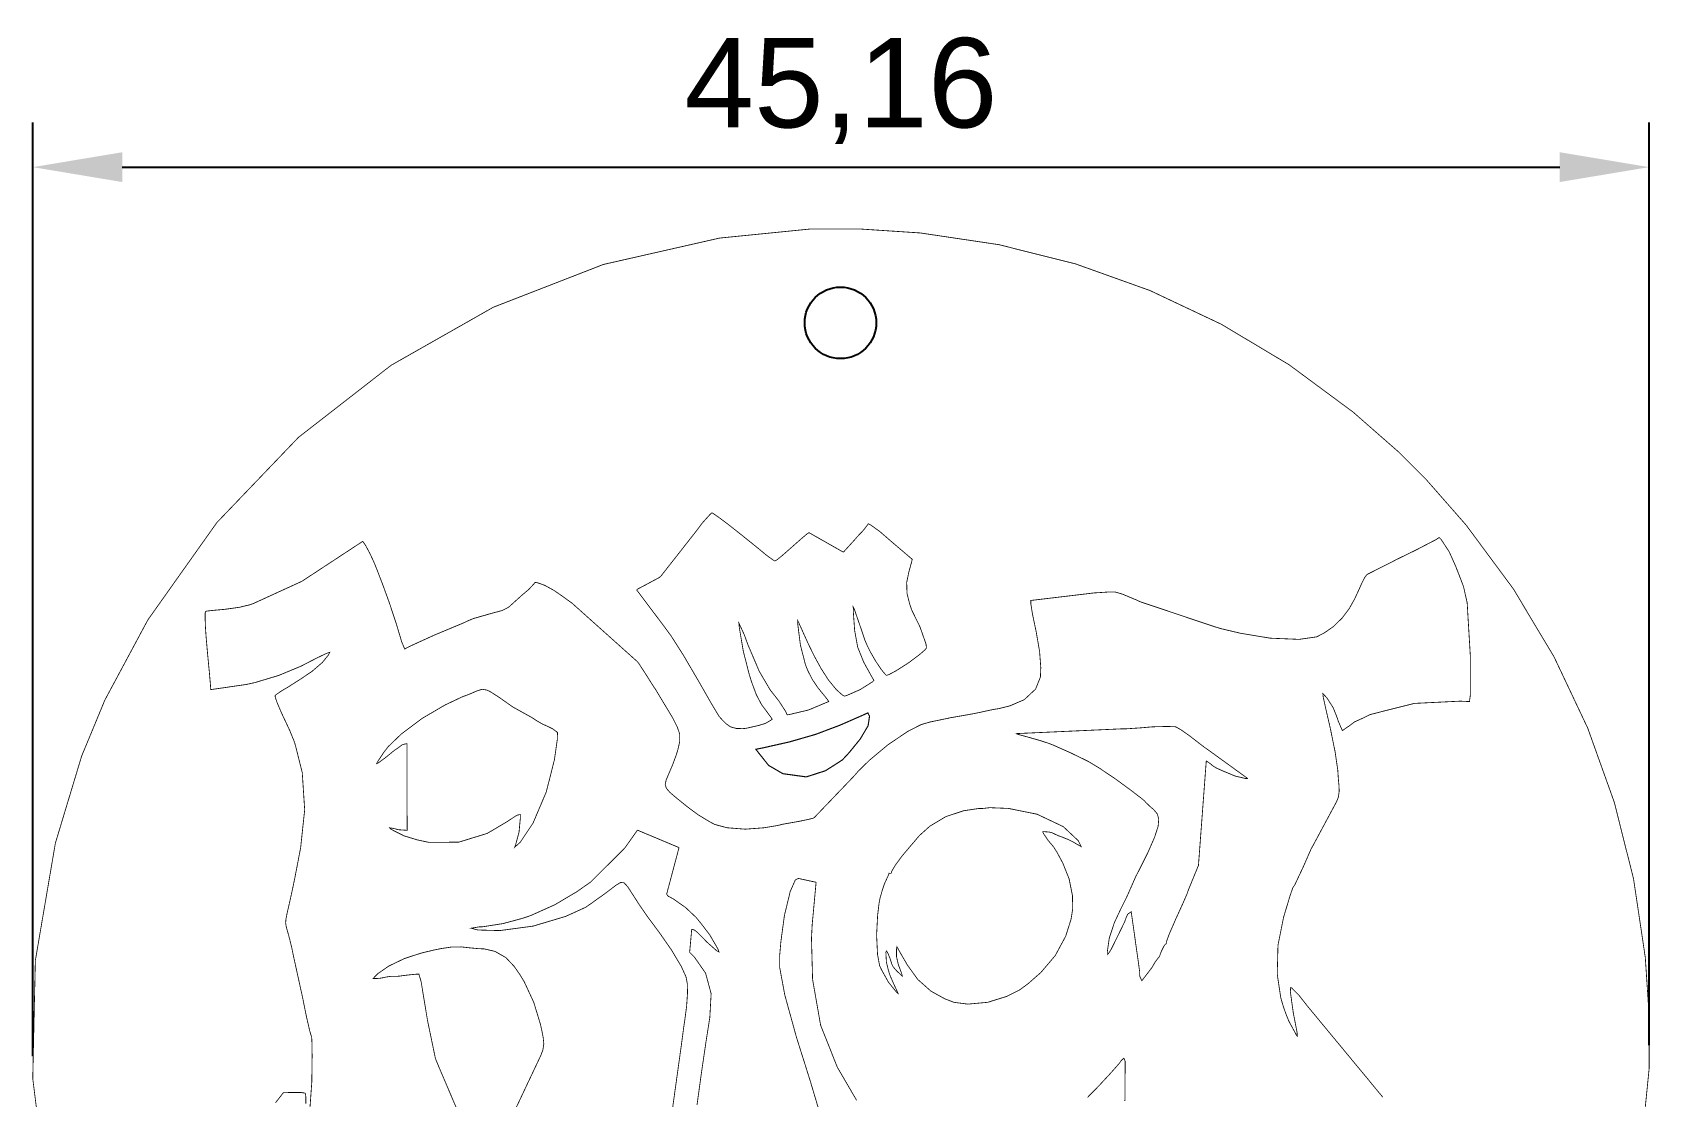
# Model space of a CAD drawing. Header units: millimetres. Extents: x -40 to 105, y -17 to 33.
# Drawn here: x 59.36 to 104.53, y 3.64 to 33.39 of the extents above; entities that cross this region are included whole.
import ezdxf

# ---------------------------------------------------------------- set-up
doc = ezdxf.new("R2010")
doc.units = ezdxf.units.MM
doc.styles.get("Standard").update_dxf_attribs({"font": 'arial.ttf'})
doc.dimstyles.new('ISO-25', dxfattribs={"dimtxt": 2.5, "dimasz": 2.5, "dimexe": 1.25, "dimexo": 0.625, "dimtad": 1, "dimtxsty": 'Standard', "dimcen": 2.5, "dimadec": 0, "dimazin": 0, "dimtfac": 1, "dimtmove": 0, "dimatfit": 3, "dimfxl": 1, "dimarcsym": 0})

# ---------------------------------------------------------------- blocks, each defined once
blk = doc.blocks.new('*D2')
at = {"color": 0, "lineweight": -2, "transparency": 16777216}
for p, q in [((59.367, 4.771), (59.367, 30.867)), ((104.522, 5.077), (104.522, 30.867)), ((61.867, 29.617), (102.022, 29.617))]:
    blk.add_line(p, q, dxfattribs=at)
at = {"color": 0, "transparency": 16777216}
for points in [[(61.867, 30.034), (61.867, 29.201), (59.367, 29.617)], [(102.022, 30.034), (102.022, 29.201), (104.522, 29.617)]]:
    blk.add_solid(points, dxfattribs=at)
at = {"layer": 'Defpoints', "color": 0, "transparency": 16777216}
for p in [(104.522, 29.617), (59.367, 4.146), (104.522, 4.452)]:
    blk.add_point(p, dxfattribs=at)
at = {"color": 0, "transparency": 16777216, "insert": (81.945, 31.745), "char_height": 2.5, "attachment_point": 5}
blk.add_mtext('45,16', dxfattribs=at)

msp = doc.modelspace()

# ---------------------------------------------------------------- linework, layer by layer
at = {"color": 0}
msp.add_lwpolyline([(59.772, 0.889, 0.0225, 0.0225, 0), (59.367, 4.146, 0.0225, 0.0225, 0), (59.439, 7.442, 0.0225, 0.0225, 0), (59.999, 10.726, 0.0225, 0.0225, 0), (60.734, 13.162, 0.0225, 0.0225, 0), (61.058, 13.942, 0.0225, 0.0225, 0), (61.38, 14.722, 0.0225, 0.0225, 0), (62.583, 16.965, 0.0225, 0.0225, 0), (64.509, 19.683, 0.0225, 0.0225, 0), (66.789, 22.065, 0.0225, 0.0225, 0), (69.379, 24.081, 0.0225, 0.0225, 0), (72.232, 25.702, 0.0225, 0.0225, 0), (75.305, 26.897, 0.0225, 0.0225, 0), (78.553, 27.635, 0.0225, 0.0225, 0), (81.085, 27.888, 0.0225, 0.0225, 0), (81.93, 27.888, 0.0225, 0.0225, 0), (81.93, 27.888, 0.0225, 0.0225, 0), (82.488, 27.888, 0.0225, 0.0225, 0), (84.163, 27.778, 0.0225, 0.0225, 0), (86.358, 27.45, 0.0225, 0.0225, 0), (88.5, 26.912, 0.0225, 0.0225, 0), (90.575, 26.169, 0.0225, 0.0225, 0), (92.568, 25.227, 0.0225, 0.0225, 0), (94.464, 24.093, 0.0225, 0.0225, 0), (96.248, 22.773, 0.0225, 0.0225, 0), (97.51, 21.667, 0.0225, 0.0225, 0), (97.905, 21.272, 0.0225, 0.0225, 0), (98.3, 20.877, 0.0225, 0.0225, 0), (99.406, 19.615, 0.0225, 0.0225, 0), (100.726, 17.831, 0.0225, 0.0225, 0), (101.861, 15.935, 0.0225, 0.0225, 0), (102.803, 13.942, 0.0225, 0.0225, 0), (103.546, 11.867, 0.0225, 0.0225, 0), (104.084, 9.725, 0.0225, 0.0225, 0), (104.412, 7.53, 0.0225, 0.0225, 0), (104.522, 5.855, 0.0225, 0.0225, 0), (104.522, 5.297, 0.0225, 0.0225, 0), (104.522, 4.452, 0.0225, 0.0225, 0), (104.269, 1.92, 0.0225, 0.0225, 0)], format="xyseb", dxfattribs=at)
at = {"color": 254}
for points in [[(76.237, 17.799, 0.0225, 0.0225, 0), (76.267, 17.827, 0.0225, 0.0225, 0), (76.549, 17.977, 0.0225, 0.0225, 0), (76.866, 18.147, 0.0225, 0.0225, 0), (76.912, 18.185, 0.0225, 0.0225, 0), (77.865, 19.4, 0.0225, 0.0225, 0), (77.898, 19.442, 0.0225, 0.0225, 0), (78.082, 19.685, 0.0225, 0.0225, 0), (78.292, 19.918, 0.0225, 0.0225, 0), (78.337, 19.954, 0.0225, 0.0225, 0), (78.36, 19.946, 0.0225, 0.0225, 0), (78.423, 19.905, 0.0225, 0.0225, 0), (78.568, 19.802, 0.0225, 0.0225, 0), (78.753, 19.663, 0.0225, 0.0225, 0), (78.961, 19.501, 0.0225, 0.0225, 0), (79.174, 19.332, 0.0225, 0.0225, 0), (79.373, 19.172, 0.0225, 0.0225, 0), (79.541, 19.037, 0.0225, 0.0225, 0), (79.629, 18.965, 0.0225, 0.0225, 0), (79.659, 18.94, 0.0225, 0.0225, 0), (79.688, 18.916, 0.0225, 0.0225, 0), (79.878, 18.76, 0.0225, 0.0225, 0), (80.068, 18.625, 0.0225, 0.0225, 0), (80.099, 18.61, 0.0225, 0.0225, 0), (80.14, 18.631, 0.0225, 0.0225, 0), (80.291, 18.752, 0.0225, 0.0225, 0), (80.567, 18.994, 0.0225, 0.0225, 0), (80.846, 19.241, 0.0225, 0.0225, 0), (81.004, 19.374, 0.0225, 0.0225, 0), (81.051, 19.402, 0.0225, 0.0225, 0), (82.008, 18.858, 0.0225, 0.0225, 0), (82.041, 18.889, 0.0225, 0.0225, 0), (82.33, 19.207, 0.0225, 0.0225, 0), (82.36, 19.242, 0.0225, 0.0225, 0), (82.38, 19.267, 0.0225, 0.0225, 0), (82.448, 19.341, 0.0225, 0.0225, 0), (82.518, 19.411, 0.0225, 0.0225, 0), (82.595, 19.499, 0.0225, 0.0225, 0), (82.681, 19.613, 0.0225, 0.0225, 0), (82.708, 19.651, 0.0225, 0.0225, 0), (82.764, 19.624, 0.0225, 0.0225, 0), (83.035, 19.429, 0.0225, 0.0225, 0), (83.298, 19.2, 0.0225, 0.0225, 0), (83.35, 19.155, 0.0225, 0.0225, 0), (83.935, 18.657, 0.0225, 0.0225, 0), (83.913, 18.568, 0.0225, 0.0225, 0), (83.84, 18.302, 0.0225, 0.0225, 0), (83.78, 18.013, 0.0225, 0.0225, 0), (83.788, 17.71, 0.0225, 0.0225, 0), (83.863, 17.408, 0.0225, 0.0225, 0), (83.897, 17.31, 0.0225, 0.0225, 0), (83.929, 17.221, 0.0225, 0.0225, 0), (84.155, 16.759, 0.0225, 0.0225, 0), (84.324, 16.274, 0.0225, 0.0225, 0), (84.328, 16.173, 0.0225, 0.0225, 0), (84.292, 16.128, 0.0225, 0.0225, 0), (84.135, 15.991, 0.0225, 0.0225, 0), (83.826, 15.76, 0.0225, 0.0225, 0), (83.49, 15.546, 0.0225, 0.0225, 0), (83.286, 15.436, 0.0225, 0.0225, 0), (83.214, 15.413, 0.0225, 0.0225, 0), (83.174, 15.45, 0.0225, 0.0225, 0), (83.068, 15.58, 0.0225, 0.0225, 0), (82.914, 15.809, 0.0225, 0.0225, 0), (82.77, 16.06, 0.0225, 0.0225, 0), (82.682, 16.233, 0.0225, 0.0225, 0), (82.657, 16.293, 0.0225, 0.0225, 0), (82.62, 16.376, 0.0225, 0.0225, 0), (82.467, 16.828, 0.0225, 0.0225, 0), (82.32, 17.252, 0.0225, 0.0225, 0), (82.286, 17.321, 0.0225, 0.0225, 0), (82.291, 17.157, 0.0225, 0.0225, 0), (82.326, 16.666, 0.0225, 0.0225, 0), (82.411, 16.202, 0.0225, 0.0225, 0), (82.578, 15.785, 0.0225, 0.0225, 0), (82.791, 15.398, 0.0225, 0.0225, 0), (82.865, 15.271, 0.0225, 0.0225, 0), (82.815, 15.227, 0.0225, 0.0225, 0), (82.484, 15.018, 0.0225, 0.0225, 0), (82.111, 14.854, 0.0225, 0.0225, 0), (82.04, 14.832, 0.0225, 0.0225, 0), (81.976, 14.87, 0.0225, 0.0225, 0), (81.809, 15.021, 0.0225, 0.0225, 0), (81.587, 15.294, 0.0225, 0.0225, 0), (81.38, 15.619, 0.0225, 0.0225, 0), (81.191, 15.966, 0.0225, 0.0225, 0), (81.027, 16.304, 0.0225, 0.0225, 0), (80.892, 16.601, 0.0225, 0.0225, 0), (80.792, 16.825, 0.0225, 0.0225, 0), (80.75, 16.919, 0.0225, 0.0225, 0), (80.732, 16.947, 0.0225, 0.0225, 0), (80.738, 16.834, 0.0225, 0.0225, 0), (80.811, 16.26, 0.0225, 0.0225, 0), (80.95, 15.717, 0.0225, 0.0225, 0), (80.989, 15.619, 0.0225, 0.0225, 0), (81.023, 15.535, 0.0225, 0.0225, 0), (81.148, 15.292, 0.0225, 0.0225, 0), (81.308, 15.056, 0.0225, 0.0225, 0), (81.462, 14.869, 0.0225, 0.0225, 0), (81.57, 14.732, 0.0225, 0.0225, 0), (81.602, 14.683, 0.0225, 0.0225, 0), (81.051, 14.452, 0.0225, 0.0225, 0), (81.003, 14.438, 0.0225, 0.0225, 0), (80.493, 14.317, 0.0225, 0.0225, 0), (80.441, 14.311, 0.0225, 0.0225, 0), (80.394, 14.413, 0.0225, 0.0225, 0), (80.21, 14.697, 0.0225, 0.0225, 0), (79.966, 15.007, 0.0225, 0.0225, 0), (79.661, 15.527, 0.0225, 0.0225, 0), (79.338, 16.285, 0.0225, 0.0225, 0), (79.246, 16.542, 0.0225, 0.0225, 0), (79.092, 16.876, 0.0225, 0.0225, 0), (79.105, 16.743, 0.0225, 0.0225, 0), (79.213, 16.1, 0.0225, 0.0225, 0), (79.372, 15.474, 0.0225, 0.0225, 0), (79.41, 15.349, 0.0225, 0.0225, 0), (79.447, 15.228, 0.0225, 0.0225, 0), (79.58, 14.871, 0.0225, 0.0225, 0), (79.725, 14.596, 0.0225, 0.0225, 0), (79.865, 14.408, 0.0225, 0.0225, 0), (79.987, 14.244, 0.0225, 0.0225, 0), (80.024, 14.186, 0.0225, 0.0225, 0), (79.845, 14.076, 0.0225, 0.0225, 0), (79.83, 14.07, 0.0225, 0.0225, 0), (79.693, 14.028, 0.0225, 0.0225, 0), (79.675, 14.023, 0.0225, 0.0225, 0), (79.644, 14.014, 0.0225, 0.0225, 0), (79.305, 13.936, 0.0225, 0.0225, 0), (79.273, 13.932, 0.0225, 0.0225, 0), (79.211, 13.926, 0.0225, 0.0225, 0), (79.026, 13.928, 0.0225, 0.0225, 0), (78.857, 13.974, 0.0225, 0.0225, 0), (78.724, 14.07, 0.0225, 0.0225, 0), (78.622, 14.176, 0.0225, 0.0225, 0), (78.589, 14.212, 0.0225, 0.0225, 0), (78.538, 14.269, 0.0225, 0.0225, 0), (78.35, 14.58, 0.0225, 0.0225, 0), (77.98, 15.228, 0.0225, 0.0225, 0), (77.537, 15.985, 0.0225, 0.0225, 0), (77.202, 16.511, 0.0225, 0.0225, 0), (77.08, 16.678, 0.0225, 0.0225, 0), (77.007, 16.777, 0.0225, 0.0225, 0), (76.305, 17.712, 0.0225, 0.0225, 0), (76.237, 17.799, 0.0225, 0.0225, 0)], [(79.566, 13.347, 0.0315, 0.0315, 0), (79.8, 13.395, 0.0315, 0.0315, 0), (80.504, 13.554, 0.0315, 0.0315, 0), (81.231, 13.763, 0.0315, 0.0315, 0), (81.908, 14.018, 0.0315, 0.0315, 0), (82.5, 14.277, 0.0315, 0.0315, 0), (82.696, 14.365, 0.0315, 0.0315, 0), (82.741, 14.271, 0.0315, 0.0315, 0), (82.702, 14.005, 0.0315, 0.0315, 0), (82.479, 13.631, 0.0315, 0.0315, 0), (82.17, 13.252, 0.0315, 0.0315, 0), (81.982, 13.05, 0.0315, 0.0315, 0), (81.756, 12.904, 0.0315, 0.0315, 0), (81.509, 12.748, 0.0315, 0.0315, 0), (80.975, 12.576, 0.0315, 0.0315, 0), (80.321, 12.666, 0.0315, 0.0315, 0), (79.922, 12.898, 0.0315, 0.0315, 0), (79.634, 13.26, 0.0315, 0.0315, 0), (79.566, 13.347, 0.0315, 0.0315, 0)]]:
    msp.add_lwpolyline(points, format="xyseb", close=True, dxfattribs=at)
at = {"color": 1}
for points in [[(97.081, 3.623, 0.0225, 0.0225, 0), (96.776, 3.99, 0.0225, 0.0225, 0), (96.741, 4.035, 0.0225, 0.0225, 0), (94.982, 6.161, 0.0225, 0.0225, 0), (94.951, 6.2, 0.0225, 0.0225, 0), (94.749, 6.458, 0.0225, 0.0225, 0), (94.539, 6.674, 0.0225, 0.0225, 0), (94.505, 6.691, 0.0225, 0.0225, 0), (94.497, 6.572, 0.0225, 0.0225, 0), (94.578, 5.988, 0.0225, 0.0225, 0), (94.685, 5.434, 0.0225, 0.0225, 0), (94.692, 5.328, 0.0225, 0.0225, 0), (94.69, 5.33, 0.0225, 0.0225, 0), (94.671, 5.352, 0.0225, 0.0225, 0), (94.67, 5.354, 0.0225, 0.0225, 0), (94.464, 5.733, 0.0225, 0.0225, 0), (94.449, 5.764, 0.0225, 0.0225, 0), (94.369, 5.963, 0.0225, 0.0225, 0), (94.299, 6.163, 0.0225, 0.0225, 0), (94.29, 6.194, 0.0225, 0.0225, 0), (94.229, 6.405, 0.0225, 0.0225, 0), (94.131, 7.059, 0.0225, 0.0225, 0), (94.151, 7.867, 0.0225, 0.0225, 0), (94.309, 8.659, 0.0225, 0.0225, 0), (94.495, 9.274, 0.0225, 0.0225, 0), (94.565, 9.476, 0.0225, 0.0225, 0), (94.622, 9.562, 0.0225, 0.0225, 0), (94.86, 10.067, 0.0225, 0.0225, 0), (95.081, 10.572, 0.0225, 0.0225, 0), (95.13, 10.657, 0.0225, 0.0225, 0), (95.76, 11.832, 0.0225, 0.0225, 0), (95.784, 11.875, 0.0225, 0.0225, 0), (95.839, 12.013, 0.0225, 0.0225, 0), (95.862, 12.178, 0.0225, 0.0225, 0), (95.853, 12.361, 0.0225, 0.0225, 0), (95.836, 12.534, 0.0225, 0.0225, 0), (95.833, 12.592, 0.0225, 0.0225, 0), (95.822, 12.763, 0.0225, 0.0225, 0), (95.747, 13.277, 0.0225, 0.0225, 0), (95.612, 13.94, 0.0225, 0.0225, 0), (95.48, 14.508, 0.0225, 0.0225, 0), (95.415, 14.81, 0.0225, 0.0225, 0), (95.405, 14.907, 0.0225, 0.0225, 0), (95.476, 14.829, 0.0225, 0.0225, 0), (95.521, 14.778, 0.0225, 0.0225, 0), (95.694, 14.509, 0.0225, 0.0225, 0), (95.812, 14.21, 0.0225, 0.0225, 0), (95.831, 14.144, 0.0225, 0.0225, 0), (95.949, 13.871, 0.0225, 0.0225, 0), (95.982, 13.892, 0.0225, 0.0225, 0), (96.156, 14.012, 0.0225, 0.0225, 0), (96.167, 14.021, 0.0225, 0.0225, 0), (96.296, 14.116, 0.0225, 0.0225, 0), (96.313, 14.124, 0.0225, 0.0225, 0), (96.5, 14.208, 0.0225, 0.0225, 0), (96.732, 14.321, 0.0225, 0.0225, 0), (97.961, 14.63, 0.0225, 0.0225, 0), (99.244, 14.693, 0.0225, 0.0225, 0), (99.501, 14.681, 0.0225, 0.0225, 0), (99.524, 14.859, 0.0225, 0.0225, 0), (99.522, 16.003, 0.0225, 0.0225, 0), (99.453, 17.154, 0.0225, 0.0225, 0), (99.443, 17.334, 0.0225, 0.0225, 0), (99.436, 17.442, 0.0225, 0.0225, 0), (99.335, 17.894, 0.0225, 0.0225, 0), (99.176, 18.308, 0.0225, 0.0225, 0), (99.14, 18.398, 0.0225, 0.0225, 0), (99.11, 18.475, 0.0225, 0.0225, 0), (98.936, 18.864, 0.0225, 0.0225, 0), (98.71, 19.212, 0.0225, 0.0225, 0), (98.655, 19.267, 0.0225, 0.0225, 0), (98.557, 19.203, 0.0225, 0.0225, 0), (98.015, 18.921, 0.0225, 0.0225, 0), (97.442, 18.641, 0.0225, 0.0225, 0), (97.328, 18.579, 0.0225, 0.0225, 0), (96.665, 18.247, 0.0225, 0.0225, 0), (96.639, 18.233, 0.0225, 0.0225, 0), (96.579, 18.157, 0.0225, 0.0225, 0), (96.496, 17.998, 0.0225, 0.0225, 0), (96.403, 17.787, 0.0225, 0.0225, 0), (96.289, 17.542, 0.0225, 0.0225, 0), (96.141, 17.28, 0.0225, 0.0225, 0), (95.946, 17.018, 0.0225, 0.0225, 0), (95.693, 16.773, 0.0225, 0.0225, 0), (95.454, 16.606, 0.0225, 0.0225, 0), (95.369, 16.561, 0.0225, 0.0225, 0), (95.231, 16.49, 0.0225, 0.0225, 0), (94.742, 16.42, 0.0225, 0.0225, 0), (93.932, 16.453, 0.0225, 0.0225, 0), (93.097, 16.592, 0.0225, 0.0225, 0), (92.569, 16.717, 0.0225, 0.0225, 0), (92.396, 16.768, 0.0225, 0.0225, 0), (90.37, 17.448, 0.0225, 0.0225, 0), (90.335, 17.459, 0.0225, 0.0225, 0), (90.315, 17.466, 0.0225, 0.0225, 0), (90.255, 17.493, 0.0225, 0.0225, 0), (90.192, 17.523, 0.0225, 0.0225, 0), (90.173, 17.531, 0.0225, 0.0225, 0), (90.081, 17.569, 0.0225, 0.0225, 0), (89.806, 17.684, 0.0225, 0.0225, 0), (89.606, 17.743, 0.0225, 0.0225, 0), (89.405, 17.743, 0.0225, 0.0225, 0), (89.126, 17.724, 0.0225, 0.0225, 0), (89.034, 17.72, 0.0225, 0.0225, 0), (87.249, 17.507, 0.0225, 0.0225, 0), (87.248, 17.411, 0.0225, 0.0225, 0), (87.294, 17.122, 0.0225, 0.0225, 0), (87.396, 16.638, 0.0225, 0.0225, 0), (87.492, 16.082, 0.0225, 0.0225, 0), (87.526, 15.63, 0.0225, 0.0225, 0), (87.52, 15.48, 0.0225, 0.0225, 0), (87.515, 15.367, 0.0225, 0.0225, 0), (87.38, 15.03, 0.0225, 0.0225, 0), (87.065, 14.735, 0.0225, 0.0225, 0), (86.657, 14.559, 0.0225, 0.0225, 0), (86.344, 14.483, 0.0225, 0.0225, 0), (86.238, 14.467, 0.0225, 0.0225, 0), (86.196, 14.46, 0.0225, 0.0225, 0), (85.768, 14.367, 0.0225, 0.0225, 0), (85.731, 14.36, 0.0225, 0.0225, 0), (85.618, 14.337, 0.0225, 0.0225, 0), (85.013, 14.231, 0.0225, 0.0225, 0), (84.421, 14.108, 0.0225, 0.0225, 0), (84.315, 14.076, 0.0225, 0.0225, 0), (84.182, 14.038, 0.0225, 0.0225, 0), (83.808, 13.846, 0.0225, 0.0225, 0), (83.255, 13.473, 0.0225, 0.0225, 0), (82.735, 13.039, 0.0225, 0.0225, 0), (82.422, 12.732, 0.0225, 0.0225, 0), (82.328, 12.62, 0.0225, 0.0225, 0), (81.199, 11.44, 0.0225, 0.0225, 0), (81.17, 11.423, 0.0225, 0.0225, 0), (81.03, 11.387, 0.0225, 0.0225, 0), (80.761, 11.332, 0.0225, 0.0225, 0), (80.481, 11.282, 0.0225, 0.0225, 0), (80.323, 11.254, 0.0225, 0.0225, 0), (80.278, 11.243, 0.0225, 0.0225, 0), (80.158, 11.215, 0.0225, 0.0225, 0), (79.793, 11.154, 0.0225, 0.0225, 0), (79.269, 11.115, 0.0225, 0.0225, 0), (78.759, 11.155, 0.0225, 0.0225, 0), (78.416, 11.248, 0.0225, 0.0225, 0), (78.315, 11.302, 0.0225, 0.0225, 0), (78.245, 11.34, 0.0225, 0.0225, 0), (77.952, 11.519, 0.0225, 0.0225, 0), (77.691, 11.712, 0.0225, 0.0225, 0), (77.636, 11.755, 0.0225, 0.0225, 0), (77.565, 11.812, 0.0225, 0.0225, 0), (77.354, 11.982, 0.0225, 0.0225, 0), (77.168, 12.14, 0.0225, 0.0225, 0), (77.066, 12.257, 0.0225, 0.0225, 0), (77.034, 12.364, 0.0225, 0.0225, 0), (77.06, 12.488, 0.0225, 0.0225, 0), (77.132, 12.659, 0.0225, 0.0225, 0), (77.237, 12.904, 0.0225, 0.0225, 0), (77.334, 13.166, 0.0225, 0.0225, 0), (77.362, 13.253, 0.0225, 0.0225, 0), (77.386, 13.329, 0.0225, 0.0225, 0), (77.44, 13.564, 0.0225, 0.0225, 0), (77.437, 13.782, 0.0225, 0.0225, 0), (77.365, 13.984, 0.0225, 0.0225, 0), (77.266, 14.177, 0.0225, 0.0225, 0), (77.234, 14.241, 0.0225, 0.0225, 0), (76.757, 15.032, 0.0225, 0.0225, 0), (76.722, 15.08, 0.0225, 0.0225, 0), (76.516, 15.408, 0.0225, 0.0225, 0), (76.298, 15.744, 0.0225, 0.0225, 0), (76.257, 15.796, 0.0225, 0.0225, 0), (74.424, 17.438, 0.0225, 0.0225, 0), (74.364, 17.479, 0.0225, 0.0225, 0), (74.189, 17.606, 0.0225, 0.0225, 0), (73.933, 17.784, 0.0225, 0.0225, 0), (73.665, 17.932, 0.0225, 0.0225, 0), (73.464, 18.003, 0.0225, 0.0225, 0), (73.396, 18.011, 0.0225, 0.0225, 0), (73.366, 17.97, 0.0225, 0.0225, 0), (73.221, 17.814, 0.0225, 0.0225, 0), (73.073, 17.689, 0.0225, 0.0225, 0), (73.041, 17.663, 0.0225, 0.0225, 0), (72.685, 17.341, 0.0225, 0.0225, 0), (72.642, 17.309, 0.0225, 0.0225, 0), (72.473, 17.224, 0.0225, 0.0225, 0), (72.269, 17.17, 0.0225, 0.0225, 0), (72.208, 17.153, 0.0225, 0.0225, 0), (72.161, 17.14, 0.0225, 0.0225, 0), (71.715, 17.013, 0.0225, 0.0225, 0), (71.68, 17.001, 0.0225, 0.0225, 0), (71.642, 16.988, 0.0225, 0.0225, 0), (71.532, 16.942, 0.0225, 0.0225, 0), (71.444, 16.899, 0.0225, 0.0225, 0), (71.417, 16.887, 0.0225, 0.0225, 0), (71.274, 16.827, 0.0225, 0.0225, 0), (70.573, 16.534, 0.0225, 0.0225, 0), (69.891, 16.222, 0.0225, 0.0225, 0), (69.757, 16.151, 0.0225, 0.0225, 0), (69.672, 16.351, 0.0225, 0.0225, 0), (69.632, 16.491, 0.0225, 0.0225, 0), (69.505, 16.91, 0.0225, 0.0225, 0), (69.337, 17.416, 0.0225, 0.0225, 0), (69.155, 17.918, 0.0225, 0.0225, 0), (68.998, 18.327, 0.0225, 0.0225, 0), (68.945, 18.462, 0.0225, 0.0225, 0), (68.928, 18.505, 0.0225, 0.0225, 0), (68.873, 18.631, 0.0225, 0.0225, 0), (68.777, 18.835, 0.0225, 0.0225, 0), (68.674, 19.027, 0.0225, 0.0225, 0), (68.609, 19.13, 0.0225, 0.0225, 0), (68.583, 19.158, 0.0225, 0.0225, 0), (66.884, 18.042, 0.0225, 0.0225, 0), (65.546, 17.429, 0.0225, 0.0225, 0), (65.45, 17.391, 0.0225, 0.0225, 0), (65.146, 17.318, 0.0225, 0.0225, 0), (64.738, 17.26, 0.0225, 0.0225, 0), (64.396, 17.229, 0.0225, 0.0225, 0), (64.232, 17.211, 0.0225, 0.0225, 0), (64.197, 17.198, 0.0225, 0.0225, 0), (64.185, 17.168, 0.0225, 0.0225, 0), (64.182, 17.065, 0.0225, 0.0225, 0), (64.187, 16.827, 0.0225, 0.0225, 0), (64.207, 16.517, 0.0225, 0.0225, 0), (64.237, 16.167, 0.0225, 0.0225, 0), (64.27, 15.81, 0.0225, 0.0225, 0), (64.302, 15.478, 0.0225, 0.0225, 0), (64.326, 15.202, 0.0225, 0.0225, 0), (64.337, 15.062, 0.0225, 0.0225, 0), (64.339, 15.015, 0.0225, 0.0225, 0), (65.342, 15.161, 0.0225, 0.0225, 0), (65.569, 15.211, 0.0225, 0.0225, 0), (66.24, 15.413, 0.0225, 0.0225, 0), (66.859, 15.67, 0.0225, 0.0225, 0), (67.299, 15.897, 0.0225, 0.0225, 0), (67.569, 16.027, 0.0225, 0.0225, 0), (67.664, 16.058, 0.0225, 0.0225, 0), (67.626, 15.981, 0.0225, 0.0225, 0), (67.459, 15.776, 0.0225, 0.0225, 0), (67.175, 15.531, 0.0225, 0.0225, 0), (66.857, 15.315, 0.0225, 0.0225, 0), (66.629, 15.171, 0.0225, 0.0225, 0), (66.554, 15.121, 0.0225, 0.0225, 0), (66.521, 15.1, 0.0225, 0.0225, 0), (66.333, 14.99, 0.0225, 0.0225, 0), (66.162, 14.874, 0.0225, 0.0225, 0), (66.138, 14.85, 0.0225, 0.0225, 0), (66.141, 14.801, 0.0225, 0.0225, 0), (66.197, 14.64, 0.0225, 0.0225, 0), (66.323, 14.348, 0.0225, 0.0225, 0), (66.466, 14.043, 0.0225, 0.0225, 0), (66.552, 13.858, 0.0225, 0.0225, 0), (66.577, 13.795, 0.0225, 0.0225, 0), (66.684, 13.533, 0.0225, 0.0225, 0), (66.895, 12.699, 0.0225, 0.0225, 0), (66.963, 11.656, 0.0225, 0.0225, 0), (66.85, 10.598, 0.0225, 0.0225, 0), (66.685, 9.737, 0.0225, 0.0225, 0), (66.625, 9.452, 0.0225, 0.0225, 0), (66.603, 9.348, 0.0225, 0.0225, 0), (66.534, 9.037, 0.0225, 0.0225, 0), (66.472, 8.768, 0.0225, 0.0225, 0), (66.439, 8.6, 0.0225, 0.0225, 0), (66.432, 8.487, 0.0225, 0.0225, 0), (66.448, 8.386, 0.0225, 0.0225, 0), (66.486, 8.252, 0.0225, 0.0225, 0), (66.544, 8.041, 0.0225, 0.0225, 0), (66.604, 7.791, 0.0225, 0.0225, 0), (66.621, 7.707, 0.0225, 0.0225, 0), (66.643, 7.6, 0.0225, 0.0225, 0), (66.868, 6.574, 0.0225, 0.0225, 0), (66.89, 6.475, 0.0225, 0.0225, 0), (66.9, 6.433, 0.0225, 0.0225, 0), (66.94, 6.231, 0.0225, 0.0225, 0), (67.017, 5.855, 0.0225, 0.0225, 0), (67.098, 5.502, 0.0225, 0.0225, 0), (67.143, 5.34, 0.0225, 0.0225, 0), (67.157, 5.33, 0.0225, 0.0225, 0), (67.164, 5.202, 0.0225, 0.0225, 0), (67.171, 4.783, 0.0225, 0.0225, 0), (67.162, 4.052, 0.0225, 0.0225, 0), (67.112, 3.349, 0.0225, 0.0225, 0)], [(77.245, 3.355, 0.0225, 0.0225, 0), (77.488, 5.102, 0.0225, 0.0225, 0), (77.534, 5.45, 0.0225, 0.0225, 0), (77.545, 5.535, 0.0225, 0.0225, 0), (77.582, 5.788, 0.0225, 0.0225, 0), (77.632, 6.167, 0.0225, 0.0225, 0), (77.658, 6.547, 0.0225, 0.0225, 0), (77.65, 6.802, 0.0225, 0.0225, 0), (77.635, 6.884, 0.0225, 0.0225, 0), (77.616, 6.986, 0.0225, 0.0225, 0), (77.484, 7.277, 0.0225, 0.0225, 0), (77.209, 7.739, 0.0225, 0.0225, 0), (76.893, 8.193, 0.0225, 0.0225, 0), (76.686, 8.474, 0.0225, 0.0225, 0), (76.617, 8.566, 0.0225, 0.0225, 0), (76.538, 8.673, 0.0225, 0.0225, 0), (76.313, 8.998, 0.0225, 0.0225, 0), (76.113, 9.311, 0.0225, 0.0225, 0), (75.981, 9.514, 0.0225, 0.0225, 0), (75.885, 9.616, 0.0225, 0.0225, 0), (75.791, 9.626, 0.0225, 0.0225, 0), (75.665, 9.553, 0.0225, 0.0225, 0), (75.475, 9.407, 0.0225, 0.0225, 0), (75.259, 9.247, 0.0225, 0.0225, 0), (75.185, 9.197, 0.0225, 0.0225, 0), (75.166, 9.184, 0.0225, 0.0225, 0), (74.993, 9.057, 0.0225, 0.0225, 0), (74.975, 9.045, 0.0225, 0.0225, 0), (74.81, 8.931, 0.0225, 0.0225, 0), (74.252, 8.677, 0.0225, 0.0225, 0), (73.345, 8.406, 0.0225, 0.0225, 0), (72.412, 8.281, 0.0225, 0.0225, 0), (71.804, 8.297, 0.0225, 0.0225, 0), (71.613, 8.347, 0.0225, 0.0225, 0), (71.832, 8.384, 0.0225, 0.0225, 0), (71.934, 8.387, 0.0225, 0.0225, 0), (72.505, 8.477, 0.0225, 0.0225, 0), (73.06, 8.627, 0.0225, 0.0225, 0), (73.155, 8.659, 0.0225, 0.0225, 0), (73.289, 8.706, 0.0225, 0.0225, 0), (73.95, 9.003, 0.0225, 0.0225, 0), (74.577, 9.374, 0.0225, 0.0225, 0), (74.693, 9.458, 0.0225, 0.0225, 0), (74.722, 9.479, 0.0225, 0.0225, 0), (74.835, 9.556, 0.0225, 0.0225, 0), (74.936, 9.627, 0.0225, 0.0225, 0), (74.959, 9.645, 0.0225, 0.0225, 0), (75.888, 10.571, 0.0225, 0.0225, 0), (75.922, 10.612, 0.0225, 0.0225, 0), (76.226, 11.042, 0.0225, 0.0225, 0), (76.259, 11.088, 0.0225, 0.0225, 0), (77.42, 10.6, 0.0225, 0.0225, 0), (77.073, 9.295, 0.0225, 0.0225, 0), (77.084, 9.283, 0.0225, 0.0225, 0), (77.117, 9.245, 0.0225, 0.0225, 0), (77.124, 9.235, 0.0225, 0.0225, 0), (77.138, 9.231, 0.0225, 0.0225, 0), (77.19, 9.205, 0.0225, 0.0225, 0), (77.207, 9.195, 0.0225, 0.0225, 0), (77.276, 9.156, 0.0225, 0.0225, 0), (77.606, 8.923, 0.0225, 0.0225, 0), (77.896, 8.649, 0.0225, 0.0225, 0), (77.946, 8.589, 0.0225, 0.0225, 0), (78, 8.524, 0.0225, 0.0225, 0), (78.277, 8.164, 0.0225, 0.0225, 0), (78.506, 7.768, 0.0225, 0.0225, 0), (78.536, 7.685, 0.0225, 0.0225, 0), (78.471, 7.718, 0.0225, 0.0225, 0), (78.202, 7.957, 0.0225, 0.0225, 0), (77.948, 8.218, 0.0225, 0.0225, 0), (77.891, 8.263, 0.0225, 0.0225, 0), (77.881, 8.271, 0.0225, 0.0225, 0), (77.851, 8.296, 0.0225, 0.0225, 0), (77.793, 8.31, 0.0225, 0.0225, 0), (77.774, 8.315, 0.0225, 0.0225, 0), (77.717, 7.676, 0.0225, 0.0225, 0), (77.845, 7.547, 0.0225, 0.0225, 0), (78.162, 7.091, 0.0225, 0.0225, 0), (78.317, 6.518, 0.0225, 0.0225, 0), (78.28, 5.851, 0.0225, 0.0225, 0), (78.177, 5.197, 0.0225, 0.0225, 0), (78.145, 4.979, 0.0225, 0.0225, 0), (78.129, 4.872, 0.0225, 0.0225, 0), (78.054, 4.361, 0.0225, 0.0225, 0), (77.922, 3.406, 0.0225, 0.0225, 0)], [(81.32, 3.29, 0.0225, 0.0225, 0), (81.084, 4.082, 0.0225, 0.0225, 0), (80.703, 5.291, 0.0225, 0.0225, 0), (80.374, 6.483, 0.0225, 0.0225, 0), (80.234, 7.238, 0.0225, 0.0225, 0), (80.234, 7.489, 0.0225, 0.0225, 0), (80.234, 7.614, 0.0225, 0.0225, 0), (80.267, 7.987, 0.0225, 0.0225, 0), (80.364, 8.702, 0.0225, 0.0225, 0), (80.526, 9.373, 0.0225, 0.0225, 0), (80.669, 9.698, 0.0225, 0.0225, 0), (80.751, 9.739, 0.0225, 0.0225, 0), (81.249, 9.631, 0.0225, 0.0225, 0), (81.139, 8.439, 0.0225, 0.0225, 0), (81.139, 8.439, 0.0225, 0.0225, 0), (81.12, 8.059, 0.0225, 0.0225, 0), (81.151, 6.915, 0.0225, 0.0225, 0), (81.375, 5.637, 0.0225, 0.0225, 0), (81.842, 4.462, 0.0225, 0.0225, 0), (82.381, 3.537, 0.0225, 0.0225, 0)], [(71.202, 3.32, 0.0225, 0.0225, 0), (70.894, 4.043, 0.0225, 0.0225, 0), (70.73, 4.425, 0.0225, 0.0225, 0), (70.699, 4.501, 0.0225, 0.0225, 0), (70.616, 4.701, 0.0225, 0.0225, 0), (70.394, 5.77, 0.0225, 0.0225, 0), (70.215, 6.856, 0.0225, 0.0225, 0), (70.153, 7.064, 0.0225, 0.0225, 0), (70.071, 7.062, 0.0225, 0.0225, 0), (69.809, 7.035, 0.0225, 0.0225, 0), (69.592, 7.006, 0.0225, 0.0225, 0), (69.533, 7.003, 0.0225, 0.0225, 0), (69.489, 7.002, 0.0225, 0.0225, 0), (69.355, 7, 0.0225, 0.0225, 0), (69.232, 6.982, 0.0225, 0.0225, 0), (69.193, 6.972, 0.0225, 0.0225, 0), (69.155, 6.964, 0.0225, 0.0225, 0), (69.04, 6.944, 0.0225, 0.0225, 0), (68.919, 6.943, 0.0225, 0.0225, 0), (68.879, 6.943, 0.0225, 0.0225, 0), (68.928, 7, 0.0225, 0.0225, 0), (69.013, 7.082, 0.0225, 0.0225, 0), (69.31, 7.288, 0.0225, 0.0225, 0), (69.748, 7.499, 0.0225, 0.0225, 0), (70.212, 7.65, 0.0225, 0.0225, 0), (70.558, 7.734, 0.0225, 0.0225, 0), (70.674, 7.757, 0.0225, 0.0225, 0), (70.772, 7.778, 0.0225, 0.0225, 0), (71.07, 7.822, 0.0225, 0.0225, 0), (71.332, 7.825, 0.0225, 0.0225, 0), (71.567, 7.799, 0.0225, 0.0225, 0), (71.802, 7.777, 0.0225, 0.0225, 0), (71.881, 7.773, 0.0225, 0.0225, 0), (71.981, 7.769, 0.0225, 0.0225, 0), (72.28, 7.699, 0.0225, 0.0225, 0), (72.582, 7.527, 0.0225, 0.0225, 0), (72.819, 7.276, 0.0225, 0.0225, 0), (72.978, 7.046, 0.0225, 0.0225, 0), (73.027, 6.966, 0.0225, 0.0225, 0), (73.094, 6.855, 0.0225, 0.0225, 0), (73.362, 6.275, 0.0225, 0.0225, 0), (73.55, 5.659, 0.0225, 0.0225, 0), (73.578, 5.528, 0.0225, 0.0225, 0), (73.591, 5.471, 0.0225, 0.0225, 0), (73.625, 5.298, 0.0225, 0.0225, 0), (73.643, 5.117, 0.0225, 0.0225, 0), (73.617, 4.946, 0.0225, 0.0225, 0), (73.56, 4.794, 0.0225, 0.0225, 0), (73.537, 4.745, 0.0225, 0.0225, 0), (72.365, 2.261, 0.0225, 0.0225, 0)], [(88.83, 3.618, 0.0225, 0.0225, 0), (89.141, 3.934, 0.0225, 0.0225, 0), (89.453, 4.271, 0.0225, 0.0225, 0), (89.646, 4.487, 0.0225, 0.0225, 0), (89.709, 4.56, 0.0225, 0.0225, 0), (89.726, 4.58, 0.0225, 0.0225, 0), (89.77, 4.646, 0.0225, 0.0225, 0), (89.825, 4.697, 0.0225, 0.0225, 0), (89.845, 4.711, 0.0225, 0.0225, 0), (89.884, 4.63, 0.0225, 0.0225, 0), (89.881, 4.327, 0.0225, 0.0225, 0), (89.875, 3.517, 0.0225, 0.0225, 0)], [(66.994, 3.445, 0.0225, 0.0225, 0), (66.994, 3.64, 0.0225, 0.0225, 0), (66.98, 3.734, 0.0225, 0.0225, 0), (66.94, 3.745, 0.0225, 0.0225, 0), (66.884, 3.749, 0.0225, 0.0225, 0), (66.867, 3.756, 0.0225, 0.0225, 0), (66.37, 3.753, 0.0225, 0.0225, 0), (66.147, 3.468, 0.0225, 0.0225, 0)]]:
    msp.add_lwpolyline(points, format="xyseb", dxfattribs=at)
for points in [[(73.384, 14.186, 0.0225, 0.0225, 0), (73.437, 14.15, 0.0225, 0.0225, 0), (73.607, 14.052, 0.0225, 0.0225, 0), (73.763, 13.982, 0.0225, 0.0225, 0), (73.89, 13.92, 0.0225, 0.0225, 0), (73.995, 13.842, 0.0225, 0.0225, 0), (74.025, 13.811, 0.0225, 0.0225, 0), (74.02, 13.621, 0.0225, 0.0225, 0), (73.939, 13.052, 0.0225, 0.0225, 0), (73.711, 12.154, 0.0225, 0.0225, 0), (73.342, 11.285, 0.0225, 0.0225, 0), (72.985, 10.749, 0.0225, 0.0225, 0), (72.83, 10.611, 0.0225, 0.0225, 0), (72.857, 10.682, 0.0225, 0.0225, 0), (72.951, 11.034, 0.0225, 0.0225, 0), (72.988, 11.432, 0.0225, 0.0225, 0), (72.986, 11.525, 0.0225, 0.0225, 0), (72.889, 11.504, 0.0225, 0.0225, 0), (72.619, 11.326, 0.0225, 0.0225, 0), (72.064, 10.997, 0.0225, 0.0225, 0), (71.267, 10.752, 0.0225, 0.0225, 0), (70.435, 10.746, 0.0225, 0.0225, 0), (70.171, 10.802, 0.0225, 0.0225, 0), (70.11, 10.815, 0.0225, 0.0225, 0), (69.735, 10.929, 0.0225, 0.0225, 0), (69.384, 11.107, 0.0225, 0.0225, 0), (69.336, 11.151, 0.0225, 0.0225, 0), (69.366, 11.149, 0.0225, 0.0225, 0), (69.474, 11.129, 0.0225, 0.0225, 0), (69.561, 11.106, 0.0225, 0.0225, 0), (69.581, 11.102, 0.0225, 0.0225, 0), (69.602, 11.098, 0.0225, 0.0225, 0), (69.802, 11.084, 0.0225, 0.0225, 0), (69.824, 11.083, 0.0225, 0.0225, 0), (69.823, 13.506, 0.0225, 0.0225, 0), (69.797, 13.501, 0.0225, 0.0225, 0), (69.721, 13.485, 0.0225, 0.0225, 0), (69.677, 13.468, 0.0225, 0.0225, 0), (69.638, 13.437, 0.0225, 0.0225, 0), (69.575, 13.39, 0.0225, 0.0225, 0), (69.554, 13.375, 0.0225, 0.0225, 0), (69.483, 13.329, 0.0225, 0.0225, 0), (69.218, 13.113, 0.0225, 0.0225, 0), (69.012, 12.962, 0.0225, 0.0225, 0), (68.972, 12.948, 0.0225, 0.0225, 0), (68.987, 12.98, 0.0225, 0.0225, 0), (69.176, 13.265, 0.0225, 0.0225, 0), (69.195, 13.29, 0.0225, 0.0225, 0), (69.296, 13.421, 0.0225, 0.0225, 0), (69.656, 13.769, 0.0225, 0.0225, 0), (70.245, 14.212, 0.0225, 0.0225, 0), (70.892, 14.59, 0.0225, 0.0225, 0), (71.366, 14.814, 0.0225, 0.0225, 0), (71.53, 14.875, 0.0225, 0.0225, 0), (71.554, 14.884, 0.0225, 0.0225, 0), (71.628, 14.915, 0.0225, 0.0225, 0), (71.704, 14.949, 0.0225, 0.0225, 0), (71.73, 14.96, 0.0225, 0.0225, 0), (71.771, 14.978, 0.0225, 0.0225, 0), (71.919, 15.026, 0.0225, 0.0225, 0), (72.058, 15.002, 0.0225, 0.0225, 0), (72.095, 14.984, 0.0225, 0.0225, 0), (72.144, 14.96, 0.0225, 0.0225, 0), (72.409, 14.79, 0.0225, 0.0225, 0), (72.676, 14.601, 0.0225, 0.0225, 0), (72.727, 14.566, 0.0225, 0.0225, 0), (72.782, 14.528, 0.0225, 0.0225, 0), (73.329, 14.223, 0.0225, 0.0225, 0), (73.383, 14.186, 0.0225, 0.0225, 0), (73.384, 14.186, 0.0225, 0.0225, 0)], [(86.841, 13.786, 0.0225, 0.0225, 0), (89.808, 13.92, 0.0225, 0.0225, 0), (89.898, 13.919, 0.0225, 0.0225, 0), (90.278, 13.944, 0.0225, 0.0225, 0), (90.634, 13.974, 0.0225, 0.0225, 0), (90.713, 13.977, 0.0225, 0.0225, 0), (90.749, 13.978, 0.0225, 0.0225, 0), (90.987, 13.984, 0.0225, 0.0225, 0), (91.219, 13.982, 0.0225, 0.0225, 0), (91.254, 13.979, 0.0225, 0.0225, 0), (91.296, 13.975, 0.0225, 0.0225, 0), (91.439, 13.895, 0.0225, 0.0225, 0), (91.691, 13.717, 0.0225, 0.0225, 0), (91.945, 13.52, 0.0225, 0.0225, 0), (92.089, 13.409, 0.0225, 0.0225, 0), (92.133, 13.38, 0.0225, 0.0225, 0), (93.27, 12.557, 0.0225, 0.0225, 0), (93.27, 12.557, 0.0225, 0.0225, 0), (93.296, 12.531, 0.0225, 0.0225, 0), (93.298, 12.528, 0.0225, 0.0225, 0), (93.231, 12.533, 0.0225, 0.0225, 0), (92.95, 12.602, 0.0225, 0.0225, 0), (92.705, 12.704, 0.0225, 0.0225, 0), (92.655, 12.724, 0.0225, 0.0225, 0), (92.597, 12.749, 0.0225, 0.0225, 0), (92.427, 12.826, 0.0225, 0.0225, 0), (92.336, 12.881, 0.0225, 0.0225, 0), (92.279, 12.931, 0.0225, 0.0225, 0), (92.182, 13.001, 0.0225, 0.0225, 0), (92.148, 13.021, 0.0225, 0.0225, 0), (91.93, 10.103, 0.0225, 0.0225, 0), (91.904, 10.041, 0.0225, 0.0225, 0), (91.659, 9.442, 0.0225, 0.0225, 0), (91.633, 9.374, 0.0225, 0.0225, 0), (91.608, 9.299, 0.0225, 0.0225, 0), (91.498, 9.047, 0.0225, 0.0225, 0), (91.298, 8.607, 0.0225, 0.0225, 0), (91.115, 8.187, 0.0225, 0.0225, 0), (91.035, 7.969, 0.0225, 0.0225, 0), (91.035, 7.92, 0.0225, 0.0225, 0), (91.027, 7.914, 0.0225, 0.0225, 0), (90.992, 7.887, 0.0225, 0.0225, 0), (90.992, 7.887, 0.0225, 0.0225, 0), (90.991, 7.886, 0.0225, 0.0225, 0), (90.965, 7.844, 0.0225, 0.0225, 0), (90.96, 7.835, 0.0225, 0.0225, 0), (90.912, 7.741, 0.0225, 0.0225, 0), (90.902, 7.72, 0.0225, 0.0225, 0), (90.873, 7.652, 0.0225, 0.0225, 0), (90.848, 7.576, 0.0225, 0.0225, 0), (90.84, 7.55, 0.0225, 0.0225, 0), (90.82, 7.535, 0.0225, 0.0225, 0), (90.725, 7.409, 0.0225, 0.0225, 0), (90.632, 7.253, 0.0225, 0.0225, 0), (90.613, 7.223, 0.0225, 0.0225, 0), (90.35, 6.882, 0.0225, 0.0225, 0), (90.331, 6.91, 0.0225, 0.0225, 0), (90.291, 7.006, 0.0225, 0.0225, 0), (90.287, 7.123, 0.0225, 0.0225, 0), (90.284, 7.161, 0.0225, 0.0225, 0), (90.052, 8.806, 0.0225, 0.0225, 0), (90.037, 8.795, 0.0225, 0.0225, 0), (89.987, 8.765, 0.0225, 0.0225, 0), (89.952, 8.734, 0.0225, 0.0225, 0), (89.92, 8.667, 0.0225, 0.0225, 0), (89.879, 8.557, 0.0225, 0.0225, 0), (89.866, 8.52, 0.0225, 0.0225, 0), (89.495, 7.762, 0.0225, 0.0225, 0), (89.49, 7.754, 0.0225, 0.0225, 0), (89.447, 7.685, 0.0225, 0.0225, 0), (89.44, 7.675, 0.0225, 0.0225, 0), (89.395, 7.617, 0.0225, 0.0225, 0), (89.39, 7.732, 0.0225, 0.0225, 0), (89.439, 8.076, 0.0225, 0.0225, 0), (89.581, 8.504, 0.0225, 0.0225, 0), (89.774, 8.914, 0.0225, 0.0225, 0), (89.923, 9.214, 0.0225, 0.0225, 0), (89.969, 9.316, 0.0225, 0.0225, 0), (89.99, 9.363, 0.0225, 0.0225, 0), (90.184, 9.804, 0.0225, 0.0225, 0), (90.207, 9.847, 0.0225, 0.0225, 0), (90.286, 9.997, 0.0225, 0.0225, 0), (90.512, 10.451, 0.0225, 0.0225, 0), (90.705, 10.89, 0.0225, 0.0225, 0), (90.803, 11.197, 0.0225, 0.0225, 0), (90.821, 11.405, 0.0225, 0.0225, 0), (90.776, 11.547, 0.0225, 0.0225, 0), (90.684, 11.656, 0.0225, 0.0225, 0), (90.561, 11.764, 0.0225, 0.0225, 0), (90.455, 11.867, 0.0225, 0.0225, 0), (90.425, 11.905, 0.0225, 0.0225, 0), (90.333, 11.979, 0.0225, 0.0225, 0), (90.055, 12.194, 0.0225, 0.0225, 0), (89.621, 12.512, 0.0225, 0.0225, 0), (89.181, 12.809, 0.0225, 0.0225, 0), (88.897, 12.983, 0.0225, 0.0225, 0), (88.799, 13.034, 0.0225, 0.0225, 0), (88.761, 13.053, 0.0225, 0.0225, 0), (88.356, 13.25, 0.0225, 0.0225, 0), (88.318, 13.267, 0.0225, 0.0225, 0), (88.284, 13.282, 0.0225, 0.0225, 0), (87.889, 13.458, 0.0225, 0.0225, 0), (87.845, 13.476, 0.0225, 0.0225, 0), (87.766, 13.507, 0.0225, 0.0225, 0), (87.521, 13.588, 0.0225, 0.0225, 0), (87.219, 13.674, 0.0225, 0.0225, 0), (86.978, 13.74, 0.0225, 0.0225, 0), (86.865, 13.773, 0.0225, 0.0225, 0), (86.841, 13.786, 0.0225, 0.0225, 0)], [(83.345, 9.883, 0.0225, 0.0225, 0), (83.364, 9.943, 0.0225, 0.0225, 0), (83.463, 10.111, 0.0225, 0.0225, 0), (83.653, 10.368, 0.0225, 0.0225, 0), (83.862, 10.617, 0.0225, 0.0225, 0), (83.994, 10.77, 0.0225, 0.0225, 0), (84.037, 10.822, 0.0225, 0.0225, 0), (84.123, 10.925, 0.0225, 0.0225, 0), (84.424, 11.197, 0.0225, 0.0225, 0), (84.871, 11.466, 0.0225, 0.0225, 0), (85.373, 11.631, 0.0225, 0.0225, 0), (85.785, 11.692, 0.0225, 0.0225, 0), (85.924, 11.695, 0.0225, 0.0225, 0), (86.096, 11.716, 0.0225, 0.0225, 0), (86.623, 11.695, 0.0225, 0.0225, 0), (87.422, 11.533, 0.0225, 0.0225, 0), (88.154, 11.186, 0.0225, 0.0225, 0), (88.575, 10.791, 0.0225, 0.0225, 0), (88.654, 10.629, 0.0225, 0.0225, 0), (88.616, 10.649, 0.0225, 0.0225, 0), (88.504, 10.712, 0.0225, 0.0225, 0), (88.416, 10.765, 0.0225, 0.0225, 0), (88.297, 10.823, 0.0225, 0.0225, 0), (88.111, 10.898, 0.0225, 0.0225, 0), (88.049, 10.921, 0.0225, 0.0225, 0), (88.015, 10.933, 0.0225, 0.0225, 0), (87.913, 10.98, 0.0225, 0.0225, 0), (87.84, 11.015, 0.0225, 0.0225, 0), (87.755, 11.035, 0.0225, 0.0225, 0), (87.623, 11.045, 0.0225, 0.0225, 0), (87.579, 11.047, 0.0225, 0.0225, 0), (87.6, 10.993, 0.0225, 0.0225, 0), (87.734, 10.797, 0.0225, 0.0225, 0), (87.886, 10.616, 0.0225, 0.0225, 0), (87.916, 10.567, 0.0225, 0.0225, 0), (87.978, 10.47, 0.0225, 0.0225, 0), (88.142, 10.164, 0.0225, 0.0225, 0), (88.317, 9.724, 0.0225, 0.0225, 0), (88.411, 9.254, 0.0225, 0.0225, 0), (88.416, 8.881, 0.0225, 0.0225, 0), (88.397, 8.76, 0.0225, 0.0225, 0), (88.371, 8.599, 0.0225, 0.0225, 0), (88.222, 8.125, 0.0225, 0.0225, 0), (87.927, 7.579, 0.0225, 0.0225, 0), (87.525, 7.107, 0.0225, 0.0225, 0), (87.162, 6.789, 0.0225, 0.0225, 0), (87.033, 6.695, 0.0225, 0.0225, 0), (86.928, 6.619, 0.0225, 0.0225, 0), (86.576, 6.442, 0.0225, 0.0225, 0), (86.041, 6.276, 0.0225, 0.0225, 0), (85.49, 6.226, 0.0225, 0.0225, 0), (85.103, 6.275, 0.0225, 0.0225, 0), (84.985, 6.32, 0.0225, 0.0225, 0), (84.848, 6.372, 0.0225, 0.0225, 0), (84.46, 6.586, 0.0225, 0.0225, 0), (84.088, 6.916, 0.0225, 0.0225, 0), (83.794, 7.326, 0.0225, 0.0225, 0), (83.577, 7.702, 0.0225, 0.0225, 0), (83.507, 7.829, 0.0225, 0.0225, 0), (83.495, 7.76, 0.0225, 0.0225, 0), (83.496, 7.549, 0.0225, 0.0225, 0), (83.547, 7.327, 0.0225, 0.0225, 0), (83.614, 7.15, 0.0225, 0.0225, 0), (83.65, 7.045, 0.0225, 0.0225, 0), (83.654, 7.008, 0.0225, 0.0225, 0), (83.629, 7.034, 0.0225, 0.0225, 0), (83.507, 7.147, 0.0225, 0.0225, 0), (83.402, 7.268, 0.0225, 0.0225, 0), (83.387, 7.297, 0.0225, 0.0225, 0), (83.364, 7.345, 0.0225, 0.0225, 0), (83.31, 7.515, 0.0225, 0.0225, 0), (83.244, 7.673, 0.0225, 0.0225, 0), (83.214, 7.713, 0.0225, 0.0225, 0), (83.198, 7.678, 0.0225, 0.0225, 0), (83.212, 7.399, 0.0225, 0.0225, 0), (83.284, 7.116, 0.0225, 0.0225, 0), (83.297, 7.078, 0.0225, 0.0225, 0), (83.317, 7.022, 0.0225, 0.0225, 0), (83.415, 6.795, 0.0225, 0.0225, 0), (83.516, 6.576, 0.0225, 0.0225, 0), (83.539, 6.524, 0.0225, 0.0225, 0), (83.508, 6.544, 0.0225, 0.0225, 0), (83.282, 6.823, 0.0225, 0.0225, 0), (83.261, 6.856, 0.0225, 0.0225, 0), (83.246, 6.881, 0.0225, 0.0225, 0), (83.085, 7.172, 0.0225, 0.0225, 0), (83.069, 7.204, 0.0225, 0.0225, 0), (83.023, 7.297, 0.0225, 0.0225, 0), (82.965, 7.615, 0.0225, 0.0225, 0), (82.939, 8.158, 0.0225, 0.0225, 0), (82.968, 8.711, 0.0225, 0.0225, 0), (83.008, 9.046, 0.0225, 0.0225, 0), (83.029, 9.156, 0.0225, 0.0225, 0), (83.035, 9.187, 0.0225, 0.0225, 0), (83.089, 9.378, 0.0225, 0.0225, 0), (83.148, 9.556, 0.0225, 0.0225, 0), (83.157, 9.579, 0.0225, 0.0225, 0), (83.164, 9.601, 0.0225, 0.0225, 0), (83.232, 9.751, 0.0225, 0.0225, 0), (83.24, 9.769, 0.0225, 0.0225, 0), (83.251, 9.79, 0.0225, 0.0225, 0), (83.279, 9.858, 0.0225, 0.0225, 0), (83.288, 9.884, 0.0225, 0.0225, 0), (83.299, 9.882, 0.0225, 0.0225, 0), (83.333, 9.88, 0.0225, 0.0225, 0), (83.345, 9.883, 0.0225, 0.0225, 0)]]:
    msp.add_lwpolyline(points, format="xyseb", close=True, dxfattribs=at)
msp.add_circle((81.93, 25.265), 1)

# ---------------------------------------------------------------- dimensions: what is measured, and where the dimension line sits
dim = msp.add_linear_dim(base=(104.5225, 29.6172), p1=(59.3667, 4.1458), p2=(104.5225, 4.4523), dimstyle='ISO-25')
dim.commit()
dim.dimension.update_dxf_attribs({"geometry": '*D2', "text_midpoint": (81.9446, 31.7446)})

doc.saveas('drawing.dxf')
